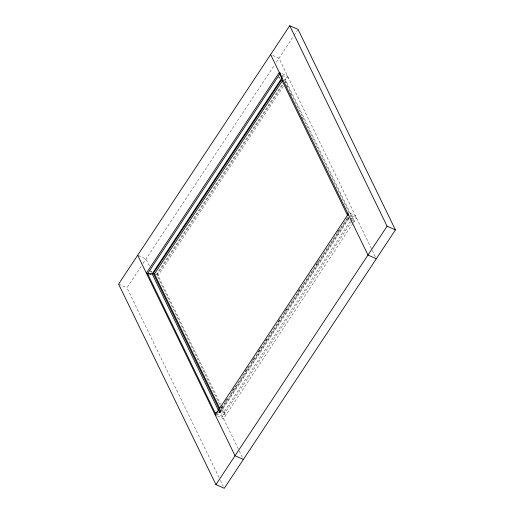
<?xml version="1.0" encoding="UTF-8"?>
<svg xmlns="http://www.w3.org/2000/svg" width="514" height="514" viewBox="0 0 514 514"><rect width="100%" height="100%" fill="white"/><g stroke="black" fill="none" stroke-linecap="round" stroke-linejoin="round"><path stroke-width="0.39" stroke-dasharray="2.57 1.93" d="M219.028 477.48L126.919 287.795L141.247 266.168M142.982 263.547L274.534 64.944M276.301 62.265L293.719 35.967M294.156 35.312L297.632 30.069M156.044 274.855L282.784 83.512M284.48 80.949L287.654 76.156L281.222 73.29M282.559 85.24L156.854 275.016L220.821 406.747M283.31 86.442L158.049 275.549L155.067 274.219M285.521 83.101L286.407 81.765L283.426 80.435M220.885 408.084L222.658 405.411M225.312 401.402L227.085 398.729M232.392 390.711L235.496 386.033M245.229 371.333L248.326 366.655M252.31 360.642L254.083 357.969M258.067 351.955L261.163 347.278M265.147 341.264L266.92 338.591M277.984 321.886L279.757 319.213M285.064 311.195L286.838 308.522M297.902 291.817L299.675 289.144M315.609 265.089L316.489 263.753M316.932 263.084L318.262 261.073M337.293 232.341L338.623 230.336M216.407 415.46L218.701 412.003L225.852 415.183L220.962 405.122M219.144 411.335L228.441 397.303M230.208 394.63L249.245 365.891M251.012 363.218L283.323 314.439M283.767 313.771L347.824 217.062M348.749 217.846L219.626 412.787L219.279 412.067L348.402 217.126M348.704 218.996L221.232 411.444L220.538 410.005M350.207 221.393L223.616 412.504L221.168 407.467M350.644 220.724L351.974 218.72L285.212 81.231M351.839 221.258L222.517 416.501L217.512 414.271M352.283 220.59L355.457 215.79L349.025 212.924M352.957 223.288L223.558 418.647L215.912 415.241M353.324 222.735L356.504 217.936L350.066 215.07M218.321 412.755L219.626 412.787M218.906 411.303L220.39 411.63L220.043 410.917L224.811 413.038M347.65 217.506L348.151 217.621M272.703 55.467L278.961 58.249L376.319 258.754M282.263 75.436L288.701 78.301M283.934 78.976L285.36 79.612L354.21 221.399L352.777 220.763M350.188 217.923L353.169 219.253M349.205 219.17L346.963 217.878M138.375 255.554L146.021 258.96L149.87 266.894M118.58 284.081L126.919 287.795M281.55 75.121L282.944 77.999M286.439 85.195L287.493 87.354M290.288 93.111L291.335 95.276M301.821 116.871L302.868 119.03M157.008 273.403L220.615 404.396M219.568 410.416L243.032 458.745M220.429 480.365L223.23 486.135M218.611 411.875A2.917 2.441 -25.9 0 1 219.279 412.067"/><path stroke-width="0.77" d="M289.723 25.7L118.58 284.081L215.938 484.586L224.277 488.3L395.42 229.919L298.062 29.414L289.723 25.7L387.081 226.205L395.42 229.919M279.314 72.442L146.368 273.146L148.456 274.078M216.06 414.747L147.563 273.679L280.503 72.969M218.578 410.628L152.17 273.866L282.058 77.768L280.978 76.74L280.368 73.971M219.343 409.478L153.281 273.429L281.64 79.638L347.702 215.687M282.385 80.839L154.476 273.956L219.838 408.566M215.218 414.933L348.158 214.222M215.938 484.586L387.081 226.205M149.69 274.817L151.122 274.36M147.563 273.679L149.831 273.371L152.17 273.866M376.319 258.754L367.979 255.04L270.621 54.535M153.281 273.429L154.643 274.033M243.379 459.465L235.039 455.751L137.681 255.246M280.008 78.199L278.877 77.286M151.649 271.99L150.525 271.077M215.366 413.314A2.917 2.441 -25.9 0 1 217.885 411.849M348.177 215.135A2.917 2.441 -25.9 0 1 347.997 213.239"/></g></svg>
